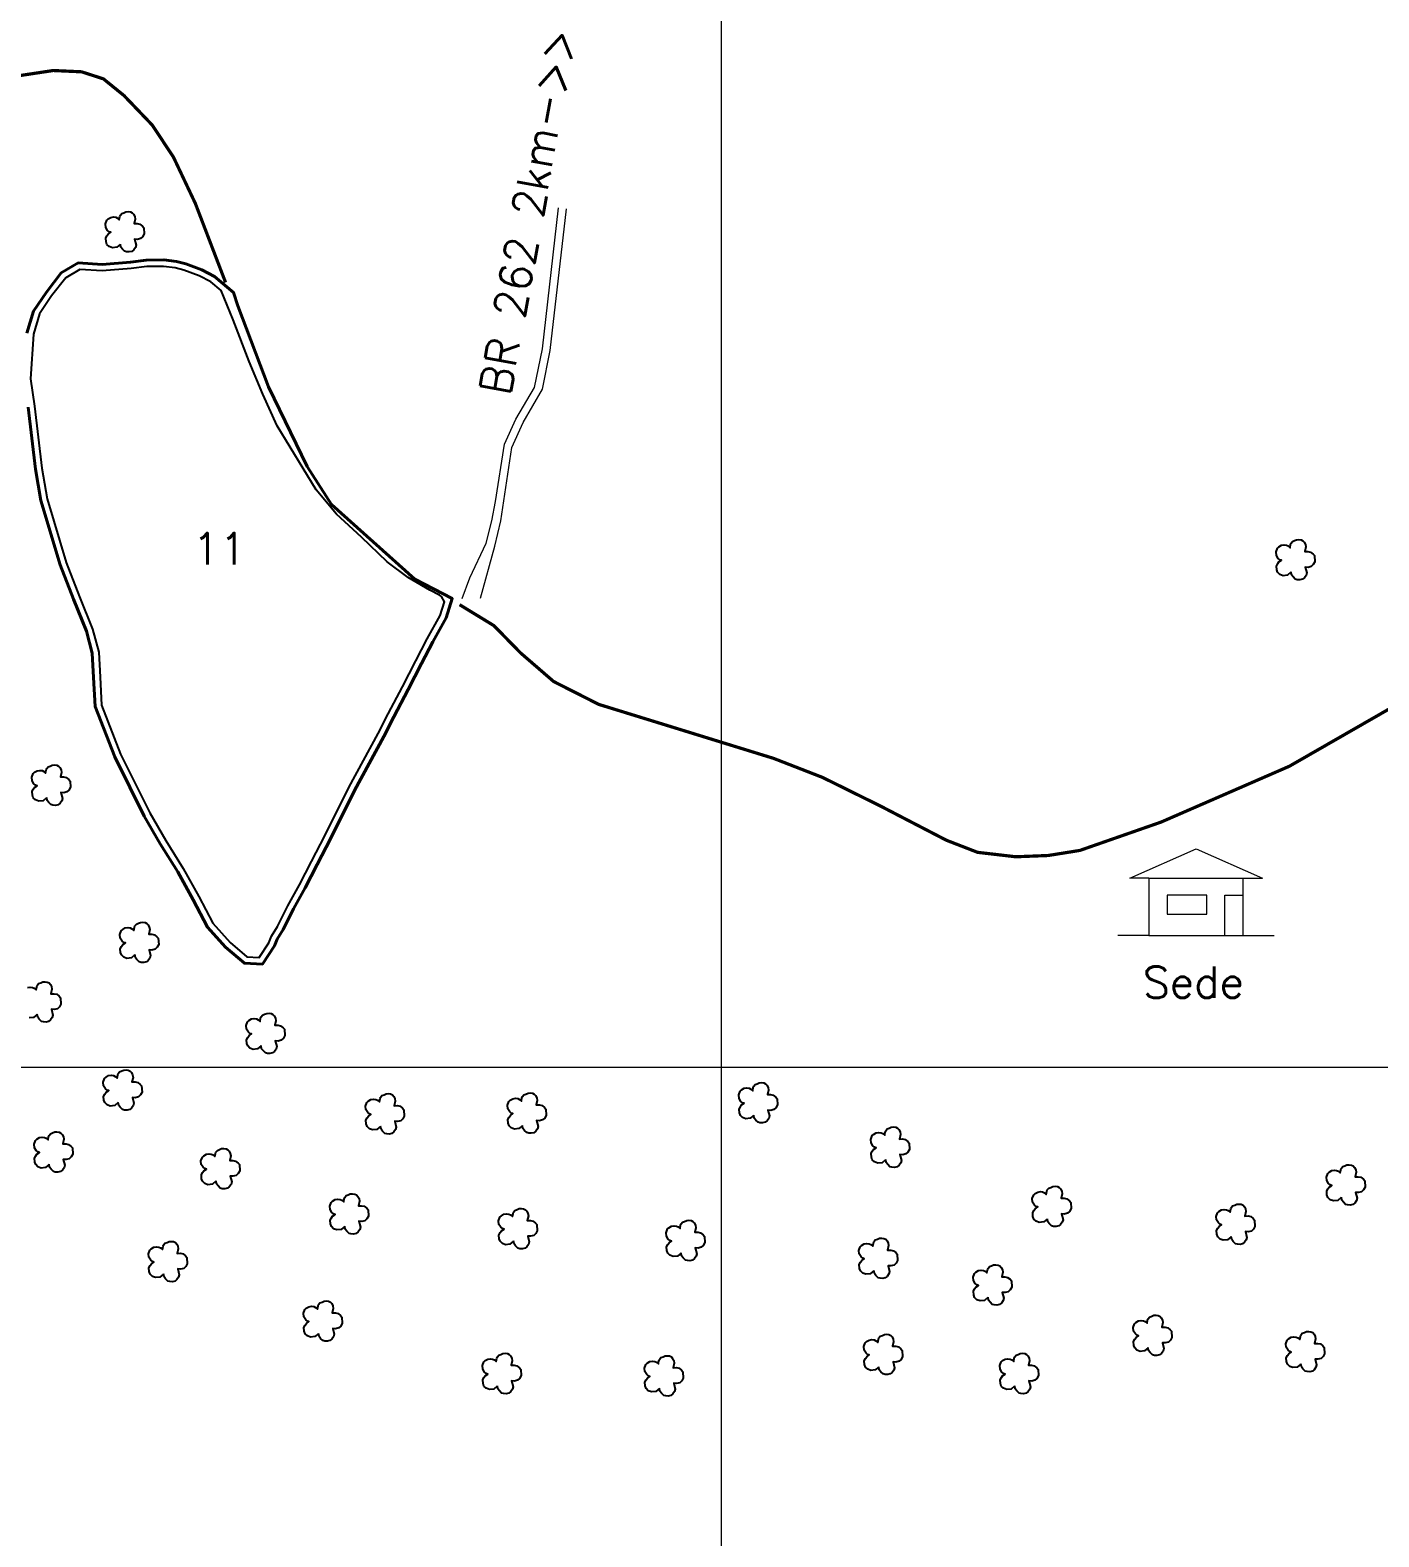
# Model space of a CAD drawing. Extents: x 728964 to 733419, y 7820946 to 7824096.
# Drawn here: x 730771 to 731608, y 7822109 to 7823043 of the extents above; entities that cross this region are included whole.
import ezdxf
from ezdxf.enums import TextEntityAlignment as Align

# ---------------------------------------------------------------- set-up
doc = ezdxf.new("R2010")
doc.units = 0
doc.header["$MEASUREMENT"] = 0
doc.linetypes.add('CONTINUO', pattern=[0])
for name, color, linetype, lineweight in [('0114000294', 1, 'Continuous', 40), ('0114000294011', 5, 'Continuous', 25), ('MALHA', 8, 'Continuous', 9), ('TEXTO_DIVERSOS', 7, 'Continuous', 5)]:
    doc.layers.add(name, color=color, linetype=linetype, lineweight=lineweight)
for name, color, linetype in [('ESTRADA', 1, 'Continuous'), ('SIMBOLO ARVORE', 118, 'Continuous'), ('TEXTO_NUN_TAL', 7, 'Continuous')]:
    doc.layers.add(name, color=color, linetype=linetype)
doc.styles.add('SIMPLEX', font='simplex', dxfattribs={"height": 0.2})

# ---------------------------------------------------------------- blocks, each defined once
blk = doc.blocks.new('hgty')
at = {"color": 7, "linetype": 'Continuous'}
for p, q in [((730210.3029, 7819691.0891), (730210.4666, 7819691.162)), ((730210.4666, 7819691.162), (730210.6302, 7819691.0891)), ((730210.3504, 7819691.0891), (730210.3029, 7819691.0891)), ((730210.3504, 7819691.0891), (730210.3504, 7819690.9481)), ((730210.3504, 7819691.0891), (730210.5827, 7819691.0891)), ((730210.5827, 7819690.9481), (730210.5827, 7819691.0891)), ((730210.5827, 7819691.0891), (730210.6302, 7819691.0891)), ((730210.5378, 7819690.9481), (730210.5378, 7819691.0472)), ((730210.5378, 7819691.0472), (730210.5827, 7819691.0472)), ((730210.3504, 7819690.9481), (730210.2739, 7819690.9481)), ((730210.3504, 7819690.9481), (730210.5827, 7819690.9481)), ((730210.5827, 7819690.9481), (730210.6593, 7819690.9481))]:
    blk.add_line(p, q, dxfattribs=at)
blk.add_lwpolyline([(730210.4929, 7819691.0472), (730210.3954, 7819691.0472), (730210.3954, 7819691.0007), (730210.4929, 7819691.0007)], close=True, dxfattribs=at)

msp = doc.modelspace()

# ---------------------------------------------------------------- linework, layer by layer
at = {"layer": '0114000294', "linetype": 'Continuous'}
msp.add_lwpolyline([(730769.26, 7822855.39), (730773.37, 7822869.06), (730781.31, 7822880.81), (730790.56, 7822892.76), (730801.07, 7822898.94), (730815.88, 7822897.95), (730833.36, 7822899.47), (730843.26, 7822900.65), (730854.13, 7822900.81), (730862, 7822899.86), (730867.82, 7822898.34), (730877.74, 7822894.6), (730885.47, 7822890.61), (730897.28, 7822880.64), (730900.02, 7822872.4), (730919.13, 7822822.02), (730942.98, 7822772.54), (730958.08, 7822748.96), (731009.75, 7822702.83), (731032.96, 7822690.72), (731029.14, 7822678.7), (731021.01, 7822663.9), (731013.88, 7822650.32), (731005.64, 7822634.19), (730996.77, 7822617.25), (730990.59, 7822605.13), (730972.38, 7822571.6), (730957.67, 7822542.01), (730949.32, 7822525.64), (730941.84, 7822511.18), (730934.57, 7822498.11), (730928.18, 7822485.29), (730924.5, 7822479.34), (730922.8, 7822475.28), (730915.23, 7822463.92), (730904.13, 7822464.43), (730892.39, 7822474.42), (730881.21, 7822486.91), (730872.24, 7822503.86), (730862.74, 7822521.14), (730851.84, 7822538.62), (730841.87, 7822555.79), (730833.02, 7822573.69), (730823.69, 7822592.45), (730811.53, 7822623.78), (730810.6, 7822641.67), (730809.75, 7822656.85), (730806.09, 7822670.38), (730798.05, 7822690.26), (730789.83, 7822711.68), (730777.86, 7822751.55), (730774.45, 7822771.08), (730770.01, 7822809.47)], dxfattribs=at)
at = {"layer": '0114000294011', "linetype": 'CONTINUO', "flags": 128}
msp.add_lwpolyline([(730853.92, 7822896.8), (730843.52, 7822896.65), (730833.77, 7822895.49), (730815.92, 7822893.94), (730802.03, 7822894.87), (730793.25, 7822889.7), (730784.55, 7822878.46), (730777.03, 7822867.32), (730773.23, 7822854.68), (730771.52, 7822827.1), (730773.98, 7822809.98), (730778.41, 7822771.66), (730781.76, 7822752.47), (730793.62, 7822712.97), (730801.77, 7822691.73), (730809.89, 7822671.65), (730813.72, 7822657.49), (730814.59, 7822641.89), (730815.49, 7822624.63), (730827.35, 7822594.07), (730836.6, 7822575.47), (730845.39, 7822557.68), (730855.27, 7822540.68), (730866.19, 7822523.16), (730875.76, 7822505.76), (730884.52, 7822489.22), (730895.19, 7822477.29), (730905.68, 7822468.36), (730913.15, 7822468.02), (730919.26, 7822477.18), (730920.93, 7822481.18), (730924.69, 7822487.24), (730931.03, 7822499.97), (730938.32, 7822513.07), (730945.77, 7822527.47), (730954.09, 7822543.81), (730968.83, 7822573.45), (730987.05, 7822606.99), (730993.22, 7822619.09), (731002.09, 7822636.03), (731010.33, 7822652.16), (731017.49, 7822665.79), (731025.45, 7822680.29), (731028.12, 7822688.68), (731026.4, 7822691.98), (731025.05, 7822692.75), (731019.12, 7822695.89), (731005.68, 7822703.7), (730992.64, 7822713.46), (730976.68, 7822728.84), (730961.31, 7822743.05), (730948.51, 7822758.21), (730924.51, 7822797.88), (730915.51, 7822817.51), (730907.12, 7822837.86), (730897.21, 7822863.63), (730889.61, 7822881.88), (730883.23, 7822887.26), (730876.11, 7822890.94), (730866.61, 7822894.52), (730861.25, 7822895.93)], close=True, dxfattribs=at)
at = {"layer": 'ESTRADA', "const_width": 2}
for points in [[(730612.93, 7822970.09), (730645.62, 7822968.09), (730673.93, 7822973.27), (730696.66, 7822983.63), (730734.53, 7823003.16), (730764.43, 7823015.11), (730785.57, 7823018.3), (730803.11, 7823017.5), (730816.66, 7823013.12), (730829.42, 7823002.76), (730846.97, 7822984.43), (730860.12, 7822964.51), (730873.68, 7822935.82), (730892.42, 7822886.81)], [(731037.54, 7822686.9), (731058.83, 7822673.9), (731075.38, 7822656.96), (731095.88, 7822639.23), (731123.86, 7822625.05), (731177.47, 7822608.5), (731232.26, 7822591.56), (731262.61, 7822579.75), (731298.48, 7822562.02), (731339.47, 7822540.75), (731358.79, 7822533.26), (731382.44, 7822530.51), (731402.54, 7822531.29), (731422.25, 7822534.45), (731472.55, 7822552.01), (731552.17, 7822586.68), (731747.68, 7822698.95)]]:
    msp.add_lwpolyline(points, dxfattribs=at)
at = {"layer": 'MALHA', "color": 8}
for p, q in [((731200, 7821401.45), (731200, 7823946.49)), ((730440.61, 7822400), (731733.88, 7822400))]:
    msp.add_line(p, q, dxfattribs=at)
at = {"layer": 'SIMBOLO ARVORE', "linetype": 'CONTINUO'}
for points in [[(730827.12, 7822910.44, 0), (730824.95, 7822908.62, 0), (730822.2, 7822908.3, 0), (730820.24, 7822909.06, 0), (730818.85, 7822910.43, 0), (730818.27, 7822912, 0), (730818.12, 7822914.31, 0), (730818.87, 7822915.77, 0), (730819.66, 7822916.85, 0), (730821.24, 7822917.93, 0), (730820.24, 7822918.25, 0), (730819.24, 7822919.07, 0), (730818.07, 7822920.91, 0), (730817.86, 7822923.11, 0), (730818.71, 7822925.39, 0), (730819.59, 7822926.21, 0), (730821.21, 7822927.2, 0), (730822.91, 7822927.43, 0), (730824.26, 7822927.23, 0), (730825.34, 7822926.74, 0), (730826.51, 7822925.69, 0), (730826.87, 7822927.69, 0), (730827.16, 7822928.49, 0), (730828.04, 7822929.61, 0), (730829.35, 7822930.09, 0), (730830.63, 7822930.65, 0), (730832.06, 7822930.78, 0), (730833.42, 7822930.59, 0), (730834.53, 7822930.01, 0), (730835.34, 7822929.12, 0), (730836.06, 7822927.71, 0), (730836.34, 7822926.13, 0), (730835.69, 7822923.32, 0), (730837.66, 7822923.35, 0), (730839.29, 7822922.96, 0), (730840.82, 7822921.74, 0), (730841.67, 7822920.77, 0), (730841.9, 7822916.91, 0), (730840.95, 7822915.18, 0), (730839.69, 7822914.02, 0), (730837.71, 7822913.49, 0), (730835.97, 7822913.65, 0), (730836.9, 7822910.03, 0), (730836.48, 7822908.5, 0), (730835.43, 7822907.03, 0), (730834.28, 7822906.11, 0), (730832.65, 7822905.71, 0), (730831.03, 7822905.81, 0), (730829.82, 7822906.15, 0), (730828.42, 7822907.52, 0), (730827.48, 7822908.75, 0), (730827.19, 7822910.62, 0)], [(731553.15, 7822707.01, 0), (731550.99, 7822705.19, 0), (731548.23, 7822704.88, 0), (731546.27, 7822705.64, 0), (731544.88, 7822707.01, 0), (731544.31, 7822708.57, 0), (731544.15, 7822710.89, 0), (731544.9, 7822712.35, 0), (731545.69, 7822713.43, 0), (731547.28, 7822714.5, 0), (731546.27, 7822714.82, 0), (731545.28, 7822715.65, 0), (731544.1, 7822717.49, 0), (731543.89, 7822719.68, 0), (731544.74, 7822721.97, 0), (731545.62, 7822722.79, 0), (731547.24, 7822723.77, 0), (731548.94, 7822724, 0), (731550.3, 7822723.81, 0), (731551.37, 7822723.31, 0), (731552.55, 7822722.26, 0), (731552.9, 7822724.27, 0), (731553.2, 7822725.07, 0), (731554.08, 7822726.18, 0), (731555.38, 7822726.66, 0), (731556.66, 7822727.23, 0), (731558.1, 7822727.36, 0), (731559.45, 7822727.17, 0), (731560.56, 7822726.58, 0), (731561.38, 7822725.7, 0), (731562.09, 7822724.28, 0), (731562.38, 7822722.71, 0), (731561.72, 7822719.9, 0), (731563.69, 7822719.93, 0), (731565.32, 7822719.54, 0), (731566.85, 7822718.32, 0), (731567.7, 7822717.35, 0), (731567.93, 7822713.48, 0), (731566.99, 7822711.75, 0), (731565.73, 7822710.6, 0), (731563.74, 7822710.07, 0), (731562.01, 7822710.22, 0), (731562.93, 7822706.61, 0), (731562.51, 7822705.07, 0), (731561.46, 7822703.6, 0), (731560.32, 7822702.69, 0), (731558.68, 7822702.29, 0), (731557.06, 7822702.38, 0), (731555.85, 7822702.73, 0), (731554.46, 7822704.1, 0), (731553.51, 7822705.33, 0), (731553.22, 7822707.2, 0)], [(730781.44, 7822567.13, 0), (730779.28, 7822565.31, 0), (730776.53, 7822565, 0), (730774.56, 7822565.76, 0), (730773.17, 7822567.13, 0), (730772.6, 7822568.69, 0), (730772.44, 7822571.01, 0), (730773.19, 7822572.47, 0), (730773.98, 7822573.55, 0), (730775.57, 7822574.62, 0), (730774.56, 7822574.94, 0), (730773.57, 7822575.76, 0), (730772.4, 7822577.61, 0), (730772.19, 7822579.8, 0), (730773.03, 7822582.09, 0), (730773.92, 7822582.91, 0), (730775.53, 7822583.89, 0), (730777.23, 7822584.12, 0), (730778.59, 7822583.93, 0), (730779.66, 7822583.43, 0), (730780.84, 7822582.38, 0), (730781.19, 7822584.39, 0), (730781.49, 7822585.19, 0), (730782.37, 7822586.3, 0), (730783.68, 7822586.78, 0), (730784.95, 7822587.35, 0), (730786.39, 7822587.48, 0), (730787.75, 7822587.29, 0), (730788.85, 7822586.7, 0), (730789.67, 7822585.82, 0), (730790.39, 7822584.4, 0), (730790.67, 7822582.82, 0), (730790.01, 7822580.02, 0), (730791.98, 7822580.05, 0), (730793.61, 7822579.66, 0), (730795.14, 7822578.44, 0), (730795.99, 7822577.47, 0), (730796.23, 7822573.6, 0), (730795.28, 7822571.87, 0), (730794.02, 7822570.72, 0), (730792.04, 7822570.19, 0), (730790.3, 7822570.34, 0), (730791.23, 7822566.73, 0), (730790.8, 7822565.19, 0), (730789.76, 7822563.72, 0), (730788.61, 7822562.81, 0), (730786.97, 7822562.41, 0), (730785.36, 7822562.5, 0), (730784.14, 7822562.85, 0), (730782.75, 7822564.22, 0), (730781.8, 7822565.45, 0), (730781.51, 7822567.32, 0)], [(730836.16, 7822469.6, 0), (730833.99, 7822467.78, 0), (730831.24, 7822467.46, 0), (730829.28, 7822468.22, 0), (730827.88, 7822469.59, 0), (730827.31, 7822471.16, 0), (730827.15, 7822473.47, 0), (730827.9, 7822474.93, 0), (730828.7, 7822476.01, 0), (730830.28, 7822477.09, 0), (730829.27, 7822477.41, 0), (730828.28, 7822478.23, 0), (730827.11, 7822480.07, 0), (730826.9, 7822482.27, 0), (730827.74, 7822484.55, 0), (730828.63, 7822485.37, 0), (730830.24, 7822486.36, 0), (730831.94, 7822486.59, 0), (730833.3, 7822486.39, 0), (730834.37, 7822485.9, 0), (730835.55, 7822484.85, 0), (730835.9, 7822486.85, 0), (730836.2, 7822487.65, 0), (730837.08, 7822488.77, 0), (730838.39, 7822489.25, 0), (730839.66, 7822489.81, 0), (730841.1, 7822489.95, 0), (730842.46, 7822489.75, 0), (730843.56, 7822489.17, 0), (730844.38, 7822488.28, 0), (730845.1, 7822486.87, 0), (730845.38, 7822485.29, 0), (730844.73, 7822482.48, 0), (730846.69, 7822482.51, 0), (730848.32, 7822482.12, 0), (730849.86, 7822480.91, 0), (730850.71, 7822479.93, 0), (730850.94, 7822476.07, 0), (730849.99, 7822474.34, 0), (730848.73, 7822473.18, 0), (730846.75, 7822472.65, 0), (730845.01, 7822472.81, 0), (730845.94, 7822469.2, 0), (730845.51, 7822467.66, 0), (730844.47, 7822466.19, 0), (730843.32, 7822465.27, 0), (730841.69, 7822464.87, 0), (730840.07, 7822464.97, 0), (730838.85, 7822465.31, 0), (730837.46, 7822466.68, 0), (730836.51, 7822467.91, 0), (730836.22, 7822469.78, 0)], [(730769.62, 7822449.42, 0), (730771.32, 7822449.64, 0), (730772.67, 7822449.45, 0), (730773.75, 7822448.95, 0), (730774.92, 7822447.9, 0), (730775.27, 7822449.91, 0), (730775.57, 7822450.71, 0), (730776.45, 7822451.82, 0), (730777.76, 7822452.3, 0), (730779.04, 7822452.87, 0), (730780.47, 7822453, 0), (730781.83, 7822452.81, 0), (730782.93, 7822452.22, 0), (730783.75, 7822451.34, 0), (730784.47, 7822449.92, 0), (730784.75, 7822448.35, 0), (730784.1, 7822445.54, 0), (730786.07, 7822445.57, 0), (730787.7, 7822445.18, 0), (730789.23, 7822443.96, 0), (730790.08, 7822442.99, 0), (730790.31, 7822439.12, 0), (730789.36, 7822437.39, 0), (730788.1, 7822436.24, 0), (730786.12, 7822435.71, 0), (730784.38, 7822435.86, 0), (730785.31, 7822432.25, 0), (730784.89, 7822430.71, 0), (730783.84, 7822429.24, 0), (730782.69, 7822428.33, 0), (730781.06, 7822427.93, 0), (730779.44, 7822428.02, 0), (730778.23, 7822428.37, 0), (730776.83, 7822429.74, 0), (730775.89, 7822430.97, 0), (730775.6, 7822432.84, 0)], [(730914.42, 7822413.13, 0), (730912.25, 7822411.31, 0), (730909.5, 7822411, 0), (730907.54, 7822411.76, 0), (730906.14, 7822413.13, 0), (730905.57, 7822414.69, 0), (730905.41, 7822417.01, 0), (730906.16, 7822418.47, 0), (730906.96, 7822419.55, 0), (730908.54, 7822420.62, 0), (730907.53, 7822420.94, 0), (730906.54, 7822421.76, 0), (730905.37, 7822423.61, 0), (730905.16, 7822425.8, 0), (730906, 7822428.09, 0), (730906.89, 7822428.91, 0), (730908.5, 7822429.89, 0), (730910.2, 7822430.12, 0), (730911.56, 7822429.93, 0), (730912.63, 7822429.43, 0), (730913.81, 7822428.38, 0), (730914.16, 7822430.39, 0), (730914.46, 7822431.19, 0), (730915.34, 7822432.3, 0), (730916.65, 7822432.78, 0), (730917.92, 7822433.35, 0), (730919.36, 7822433.48, 0), (730920.72, 7822433.29, 0), (730921.82, 7822432.7, 0), (730922.64, 7822431.82, 0), (730923.36, 7822430.4, 0), (730923.64, 7822428.82, 0), (730922.99, 7822426.02, 0), (730924.95, 7822426.05, 0), (730926.58, 7822425.66, 0), (730928.11, 7822424.44, 0), (730928.97, 7822423.47, 0), (730929.2, 7822419.6, 0), (730928.25, 7822417.87, 0), (730926.99, 7822416.72, 0), (730925.01, 7822416.19, 0), (730923.27, 7822416.34, 0), (730924.2, 7822412.73, 0), (730923.77, 7822411.19, 0), (730922.73, 7822409.72, 0), (730921.58, 7822408.81, 0), (730919.94, 7822408.41, 0), (730918.33, 7822408.5, 0), (730917.11, 7822408.85, 0), (730915.72, 7822410.22, 0), (730914.77, 7822411.45, 0), (730914.48, 7822413.32, 0)], [(730775.53, 7822432.65, 0), (730773.36, 7822430.83, 0), (730770.61, 7822430.52, 0)], [(730825.81, 7822377.97, 0), (730823.64, 7822376.16, 0), (730820.89, 7822375.84, 0), (730818.93, 7822376.6, 0), (730817.53, 7822377.97, 0), (730816.96, 7822379.54, 0), (730816.8, 7822381.85, 0), (730817.55, 7822383.31, 0), (730818.35, 7822384.39, 0), (730819.93, 7822385.46, 0), (730818.92, 7822385.79, 0), (730817.93, 7822386.61, 0), (730816.76, 7822388.45, 0), (730816.55, 7822390.65, 0), (730817.39, 7822392.93, 0), (730818.28, 7822393.75, 0), (730819.89, 7822394.74, 0), (730821.59, 7822394.96, 0), (730822.95, 7822394.77, 0), (730824.02, 7822394.27, 0), (730825.2, 7822393.22, 0), (730825.55, 7822395.23, 0), (730825.85, 7822396.03, 0), (730826.73, 7822397.14, 0), (730828.04, 7822397.62, 0), (730829.31, 7822398.19, 0), (730830.75, 7822398.32, 0), (730832.11, 7822398.13, 0), (730833.21, 7822397.55, 0), (730834.03, 7822396.66, 0), (730834.75, 7822395.24, 0), (730835.03, 7822393.67, 0), (730834.38, 7822390.86, 0), (730836.34, 7822390.89, 0), (730837.97, 7822390.5, 0), (730839.5, 7822389.28, 0), (730840.36, 7822388.31, 0), (730840.59, 7822384.44, 0), (730839.64, 7822382.71, 0), (730838.38, 7822381.56, 0), (730836.4, 7822381.03, 0), (730834.66, 7822381.18, 0), (730835.59, 7822377.57, 0), (730835.16, 7822376.03, 0), (730834.12, 7822374.57, 0), (730832.97, 7822373.65, 0), (730831.33, 7822373.25, 0), (730829.72, 7822373.35, 0), (730828.5, 7822373.69, 0), (730827.11, 7822375.06, 0), (730826.16, 7822376.29, 0), (730825.87, 7822378.16, 0)], [(731219.94, 7822370.09, 0), (731217.77, 7822368.27, 0), (731215.02, 7822367.95, 0), (731213.06, 7822368.72, 0), (731211.67, 7822370.08, 0), (731211.09, 7822371.65, 0), (731210.93, 7822373.96, 0), (731211.69, 7822375.42, 0), (731212.48, 7822376.51, 0), (731214.06, 7822377.58, 0), (731213.05, 7822377.9, 0), (731212.06, 7822378.72, 0), (731210.89, 7822380.57, 0), (731210.68, 7822382.76, 0), (731211.52, 7822385.05, 0), (731212.41, 7822385.86, 0), (731214.03, 7822386.85, 0), (731215.72, 7822387.08, 0), (731217.08, 7822386.89, 0), (731218.15, 7822386.39, 0), (731219.33, 7822385.34, 0), (731219.68, 7822387.35, 0), (731219.98, 7822388.15, 0), (731220.86, 7822389.26, 0), (731222.17, 7822389.74, 0), (731223.44, 7822390.31, 0), (731224.88, 7822390.44, 0), (731226.24, 7822390.24, 0), (731227.34, 7822389.66, 0), (731228.16, 7822388.78, 0), (731228.88, 7822387.36, 0), (731229.16, 7822385.78, 0), (731228.51, 7822382.98, 0), (731230.47, 7822383.01, 0), (731232.1, 7822382.61, 0), (731233.64, 7822381.4, 0), (731234.49, 7822380.43, 0), (731234.72, 7822376.56, 0), (731233.77, 7822374.83, 0), (731232.51, 7822373.68, 0), (731230.53, 7822373.15, 0), (731228.79, 7822373.3, 0), (731229.72, 7822369.69, 0), (731229.29, 7822368.15, 0), (731228.25, 7822366.68, 0), (731227.1, 7822365.77, 0), (731225.47, 7822365.36, 0), (731223.85, 7822365.46, 0), (731222.63, 7822365.81, 0), (731221.24, 7822367.17, 0), (731220.29, 7822368.41, 0), (731220, 7822370.28, 0)], [(730988.46, 7822363.2, 0), (730986.29, 7822361.38, 0), (730983.54, 7822361.06, 0), (730981.58, 7822361.82, 0), (730980.19, 7822363.19, 0), (730979.61, 7822364.76, 0), (730979.46, 7822367.07, 0), (730980.21, 7822368.53, 0), (730981, 7822369.61, 0), (730982.59, 7822370.69, 0), (730981.58, 7822371.01, 0), (730980.58, 7822371.83, 0), (730979.41, 7822373.67, 0), (730979.2, 7822375.87, 0), (730980.05, 7822378.15, 0), (730980.93, 7822378.97, 0), (730982.55, 7822379.96, 0), (730984.25, 7822380.19, 0), (730985.6, 7822379.99, 0), (730986.68, 7822379.5, 0), (730987.85, 7822378.45, 0), (730988.21, 7822380.45, 0), (730988.51, 7822381.25, 0), (730989.38, 7822382.37, 0), (730990.69, 7822382.85, 0), (730991.97, 7822383.41, 0), (730993.4, 7822383.54, 0), (730994.76, 7822383.35, 0), (730995.87, 7822382.77, 0), (730996.68, 7822381.88, 0), (730997.4, 7822380.47, 0), (730997.68, 7822378.89, 0), (730997.03, 7822376.08, 0), (730999, 7822376.11, 0), (731000.63, 7822375.72, 0), (731002.16, 7822374.51, 0), (731003.01, 7822373.53, 0), (731003.24, 7822369.67, 0), (731002.29, 7822367.94, 0), (731001.03, 7822366.78, 0), (730999.05, 7822366.25, 0), (730997.31, 7822366.41, 0), (730998.24, 7822362.8, 0), (730997.82, 7822361.26, 0), (730996.77, 7822359.79, 0), (730995.62, 7822358.87, 0), (730993.99, 7822358.47, 0), (730992.37, 7822358.57, 0), (730991.16, 7822358.91, 0), (730989.76, 7822360.28, 0), (730988.82, 7822361.51, 0), (730988.53, 7822363.38, 0)], [(731076.49, 7822363.66, 0), (731074.33, 7822361.84, 0), (731071.58, 7822361.52, 0), (731069.61, 7822362.28, 0), (731068.22, 7822363.65, 0), (731067.65, 7822365.22, 0), (731067.49, 7822367.53, 0), (731068.24, 7822368.99, 0), (731069.03, 7822370.07, 0), (731070.62, 7822371.15, 0), (731069.61, 7822371.47, 0), (731068.62, 7822372.29, 0), (731067.45, 7822374.13, 0), (731067.23, 7822376.33, 0), (731068.08, 7822378.61, 0), (731068.97, 7822379.43, 0), (731070.58, 7822380.42, 0), (731072.28, 7822380.65, 0), (731073.64, 7822380.45, 0), (731074.71, 7822379.96, 0), (731075.89, 7822378.91, 0), (731076.24, 7822380.91, 0), (731076.54, 7822381.71, 0), (731077.42, 7822382.83, 0), (731078.73, 7822383.31, 0), (731080, 7822383.87, 0), (731081.44, 7822384, 0), (731082.79, 7822383.81, 0), (731083.9, 7822383.23, 0), (731084.72, 7822382.34, 0), (731085.43, 7822380.93, 0), (731085.72, 7822379.35, 0), (731085.06, 7822376.54, 0), (731087.03, 7822376.57, 0), (731088.66, 7822376.18, 0), (731090.19, 7822374.97, 0), (731091.04, 7822373.99, 0), (731091.27, 7822370.13, 0), (731090.33, 7822368.4, 0), (731089.07, 7822367.24, 0), (731087.08, 7822366.71, 0), (731085.35, 7822366.87, 0), (731086.27, 7822363.26, 0), (731085.85, 7822361.72, 0), (731084.81, 7822360.25, 0), (731083.66, 7822359.33, 0), (731082.02, 7822358.93, 0), (731080.4, 7822359.03, 0), (731079.19, 7822359.37, 0), (731077.8, 7822360.74, 0), (731076.85, 7822361.97, 0), (731076.56, 7822363.84, 0)], [(730782.92, 7822339.55, 0), (730780.76, 7822337.73, 0), (730778.01, 7822337.42, 0), (730776.04, 7822338.18, 0), (730774.65, 7822339.55, 0), (730774.08, 7822341.11, 0), (730773.92, 7822343.43, 0), (730774.67, 7822344.89, 0), (730775.46, 7822345.97, 0), (730777.05, 7822347.04, 0), (730776.04, 7822347.36, 0), (730775.05, 7822348.18, 0), (730773.88, 7822350.03, 0), (730773.66, 7822352.22, 0), (730774.51, 7822354.51, 0), (730775.4, 7822355.33, 0), (730777.01, 7822356.31, 0), (730778.71, 7822356.54, 0), (730780.07, 7822356.35, 0), (730781.14, 7822355.85, 0), (730782.32, 7822354.8, 0), (730782.67, 7822356.81, 0), (730782.97, 7822357.61, 0), (730783.85, 7822358.72, 0), (730785.15, 7822359.2, 0), (730786.43, 7822359.77, 0), (730787.87, 7822359.9, 0), (730789.22, 7822359.71, 0), (730790.33, 7822359.12, 0), (730791.15, 7822358.24, 0), (730791.86, 7822356.82, 0), (730792.15, 7822355.25, 0), (730791.49, 7822352.44, 0), (730793.46, 7822352.47, 0), (730795.09, 7822352.08, 0), (730796.62, 7822350.86, 0), (730797.47, 7822349.89, 0), (730797.7, 7822346.02, 0), (730796.76, 7822344.29, 0), (730795.5, 7822343.14, 0), (730793.51, 7822342.61, 0), (730791.78, 7822342.76, 0), (730792.7, 7822339.15, 0), (730792.28, 7822337.61, 0), (730791.23, 7822336.14, 0), (730790.09, 7822335.23, 0), (730788.45, 7822334.83, 0), (730786.83, 7822334.92, 0), (730785.62, 7822335.27, 0), (730784.23, 7822336.64, 0), (730783.28, 7822337.87, 0), (730782.99, 7822339.74, 0)], [(731301.77, 7822342.52, 0), (731299.61, 7822340.7, 0), (731296.85, 7822340.39, 0), (731294.89, 7822341.15, 0), (731293.5, 7822342.51, 0), (731292.93, 7822344.08, 0), (731292.77, 7822346.4, 0), (731293.52, 7822347.86, 0), (731294.31, 7822348.94, 0), (731295.9, 7822350.01, 0), (731294.89, 7822350.33, 0), (731293.9, 7822351.15, 0), (731292.72, 7822353, 0), (731292.51, 7822355.19, 0), (731293.36, 7822357.48, 0), (731294.24, 7822358.3, 0), (731295.86, 7822359.28, 0), (731297.56, 7822359.51, 0), (731298.92, 7822359.32, 0), (731299.99, 7822358.82, 0), (731301.17, 7822357.77, 0), (731301.52, 7822359.78, 0), (731301.82, 7822360.58, 0), (731302.7, 7822361.69, 0), (731304, 7822362.17, 0), (731305.28, 7822362.74, 0), (731306.72, 7822362.87, 0), (731308.07, 7822362.68, 0), (731309.18, 7822362.09, 0), (731310, 7822361.21, 0), (731310.71, 7822359.79, 0), (731311, 7822358.21, 0), (731310.34, 7822355.41, 0), (731312.31, 7822355.44, 0), (731313.94, 7822355.05, 0), (731315.47, 7822353.83, 0), (731316.32, 7822352.86, 0), (731316.55, 7822348.99, 0), (731315.61, 7822347.26, 0), (731314.35, 7822346.11, 0), (731312.36, 7822345.58, 0), (731310.63, 7822345.73, 0), (731311.55, 7822342.12, 0), (731311.13, 7822340.58, 0), (731310.08, 7822339.11, 0), (731308.94, 7822338.2, 0), (731307.3, 7822337.8, 0), (731305.68, 7822337.89, 0), (731304.47, 7822338.24, 0), (731303.08, 7822339.6, 0), (731302.13, 7822340.84, 0), (731301.84, 7822342.71, 0)], [(730886.43, 7822329.21, 0), (730884.27, 7822327.39, 0), (730881.51, 7822327.07, 0), (730879.55, 7822327.83, 0), (730878.16, 7822329.2, 0), (730877.59, 7822330.77, 0), (730877.43, 7822333.08, 0), (730878.18, 7822334.54, 0), (730878.97, 7822335.62, 0), (730880.56, 7822336.7, 0), (730879.55, 7822337.02, 0), (730878.55, 7822337.84, 0), (730877.38, 7822339.68, 0), (730877.17, 7822341.88, 0), (730878.02, 7822344.16, 0), (730878.9, 7822344.98, 0), (730880.52, 7822345.97, 0), (730882.22, 7822346.2, 0), (730883.57, 7822346, 0), (730884.65, 7822345.51, 0), (730885.82, 7822344.46, 0), (730886.18, 7822346.46, 0), (730886.48, 7822347.26, 0), (730887.35, 7822348.38, 0), (730888.66, 7822348.86, 0), (730889.94, 7822349.42, 0), (730891.37, 7822349.55, 0), (730892.73, 7822349.36, 0), (730893.84, 7822348.78, 0), (730894.66, 7822347.89, 0), (730895.37, 7822346.48, 0), (730895.65, 7822344.9, 0), (730895, 7822342.09, 0), (730896.97, 7822342.12, 0), (730898.6, 7822341.73, 0), (730900.13, 7822340.52, 0), (730900.98, 7822339.54, 0), (730901.21, 7822335.68, 0), (730900.26, 7822333.95, 0), (730899, 7822332.79, 0), (730897.02, 7822332.26, 0), (730895.28, 7822332.42, 0), (730896.21, 7822328.81, 0), (730895.79, 7822327.27, 0), (730894.74, 7822325.8, 0), (730893.59, 7822324.88, 0), (730891.96, 7822324.48, 0), (730890.34, 7822324.58, 0), (730889.13, 7822324.92, 0), (730887.74, 7822326.29, 0), (730886.79, 7822327.52, 0), (730886.5, 7822329.39, 0)], [(731584.34, 7822319.11, 0), (731582.17, 7822317.3, 0), (731579.42, 7822316.98, 0), (731577.46, 7822317.74, 0), (731576.07, 7822319.11, 0), (731575.49, 7822320.67, 0), (731575.34, 7822322.99, 0), (731576.09, 7822324.45, 0), (731576.88, 7822325.53, 0), (731578.46, 7822326.6, 0), (731577.46, 7822326.93, 0), (731576.46, 7822327.75, 0), (731575.29, 7822329.59, 0), (731575.08, 7822331.78, 0), (731575.92, 7822334.07, 0), (731576.81, 7822334.89, 0), (731578.43, 7822335.88, 0), (731580.13, 7822336.1, 0), (731581.48, 7822335.91, 0), (731582.56, 7822335.41, 0), (731583.73, 7822334.36, 0), (731584.08, 7822336.37, 0), (731584.38, 7822337.17, 0), (731585.26, 7822338.28, 0), (731586.57, 7822338.76, 0), (731587.85, 7822339.33, 0), (731589.28, 7822339.46, 0), (731590.64, 7822339.27, 0), (731591.74, 7822338.68, 0), (731592.56, 7822337.8, 0), (731593.28, 7822336.38, 0), (731593.56, 7822334.81, 0), (731592.91, 7822332, 0), (731594.88, 7822332.03, 0), (731596.5, 7822331.64, 0), (731598.04, 7822330.42, 0), (731598.89, 7822329.45, 0), (731599.12, 7822325.58, 0), (731598.17, 7822323.85, 0), (731596.91, 7822322.7, 0), (731594.93, 7822322.17, 0), (731593.19, 7822322.32, 0), (731594.12, 7822318.71, 0), (731593.7, 7822317.17, 0), (731592.65, 7822315.7, 0), (731591.5, 7822314.79, 0), (731589.87, 7822314.39, 0), (731588.25, 7822314.49, 0), (731587.04, 7822314.83, 0), (731585.64, 7822316.2, 0), (731584.7, 7822317.43, 0), (731584.41, 7822319.3, 0)], [(730966.28, 7822301.13, 0), (730964.11, 7822299.31, 0), (730961.36, 7822298.99, 0), (730959.4, 7822299.76, 0), (730958.01, 7822301.12, 0), (730957.43, 7822302.69, 0), (730957.28, 7822305, 0), (730958.03, 7822306.46, 0), (730958.82, 7822307.54, 0), (730960.4, 7822308.62, 0), (730959.4, 7822308.94, 0), (730958.4, 7822309.76, 0), (730957.23, 7822311.61, 0), (730957.02, 7822313.8, 0), (730957.87, 7822316.08, 0), (730958.75, 7822316.9, 0), (730960.37, 7822317.89, 0), (730962.07, 7822318.12, 0), (730963.42, 7822317.93, 0), (730964.5, 7822317.43, 0), (730965.67, 7822316.38, 0), (730966.03, 7822318.39, 0), (730966.33, 7822319.19, 0), (730967.2, 7822320.3, 0), (730968.51, 7822320.78, 0), (730969.79, 7822321.35, 0), (730971.22, 7822321.48, 0), (730972.58, 7822321.28, 0), (730973.69, 7822320.7, 0), (730974.5, 7822319.82, 0), (730975.22, 7822318.4, 0), (730975.5, 7822316.82, 0), (730974.85, 7822314.01, 0), (730976.82, 7822314.04, 0), (730978.45, 7822313.65, 0), (730979.98, 7822312.44, 0), (730980.83, 7822311.47, 0), (730981.06, 7822307.6, 0), (730980.11, 7822305.87, 0), (730978.85, 7822304.72, 0), (730976.87, 7822304.19, 0), (730975.13, 7822304.34, 0), (730976.06, 7822300.73, 0), (730975.64, 7822299.19, 0), (730974.59, 7822297.72, 0), (730973.44, 7822296.8, 0), (730971.81, 7822296.4, 0), (730970.19, 7822296.5, 0), (730968.98, 7822296.85, 0), (730967.58, 7822298.21, 0), (730966.64, 7822299.45, 0), (730966.35, 7822301.32, 0)], [(731402, 7822305.76, 0), (731399.83, 7822303.95, 0), (731397.08, 7822303.63, 0), (731395.12, 7822304.39, 0), (731393.73, 7822305.76, 0), (731393.15, 7822307.32, 0), (731393, 7822309.64, 0), (731393.75, 7822311.1, 0), (731394.54, 7822312.18, 0), (731396.12, 7822313.25, 0), (731395.11, 7822313.58, 0), (731394.12, 7822314.4, 0), (731392.95, 7822316.24, 0), (731392.74, 7822318.43, 0), (731393.58, 7822320.72, 0), (731394.47, 7822321.54, 0), (731396.09, 7822322.53, 0), (731397.79, 7822322.75, 0), (731399.14, 7822322.56, 0), (731400.21, 7822322.06, 0), (731401.39, 7822321.01, 0), (731401.74, 7822323.02, 0), (731402.04, 7822323.82, 0), (731402.92, 7822324.93, 0), (731404.23, 7822325.41, 0), (731405.51, 7822325.98, 0), (731406.94, 7822326.11, 0), (731408.3, 7822325.92, 0), (731409.4, 7822325.33, 0), (731410.22, 7822324.45, 0), (731410.94, 7822323.03, 0), (731411.22, 7822321.46, 0), (731410.57, 7822318.65, 0), (731412.54, 7822318.68, 0), (731414.16, 7822318.29, 0), (731415.7, 7822317.07, 0), (731416.55, 7822316.1, 0), (731416.78, 7822312.23, 0), (731415.83, 7822310.5, 0), (731414.57, 7822309.35, 0), (731412.59, 7822308.82, 0), (731410.85, 7822308.97, 0), (731411.78, 7822305.36, 0), (731411.35, 7822303.82, 0), (731410.31, 7822302.35, 0), (731409.16, 7822301.44, 0), (731407.53, 7822301.04, 0), (731405.91, 7822301.14, 0), (731404.69, 7822301.48, 0), (731403.3, 7822302.85, 0), (731402.36, 7822304.08, 0), (731402.07, 7822305.95, 0)], [(731070.98, 7822291.98, 0), (731068.81, 7822290.16, 0), (731066.06, 7822289.84, 0), (731064.1, 7822290.61, 0), (731062.71, 7822291.97, 0), (731062.13, 7822293.54, 0), (731061.97, 7822295.85, 0), (731062.73, 7822297.31, 0), (731063.52, 7822298.39, 0), (731065.1, 7822299.47, 0), (731064.09, 7822299.79, 0), (731063.1, 7822300.61, 0), (731061.93, 7822302.46, 0), (731061.72, 7822304.65, 0), (731062.56, 7822306.93, 0), (731063.45, 7822307.75, 0), (731065.07, 7822308.74, 0), (731066.76, 7822308.97, 0), (731068.12, 7822308.78, 0), (731069.19, 7822308.28, 0), (731070.37, 7822307.23, 0), (731070.72, 7822309.24, 0), (731071.02, 7822310.04, 0), (731071.9, 7822311.15, 0), (731073.21, 7822311.63, 0), (731074.48, 7822312.2, 0), (731075.92, 7822312.33, 0), (731077.28, 7822312.13, 0), (731078.38, 7822311.55, 0), (731079.2, 7822310.66, 0), (731079.92, 7822309.25, 0), (731080.2, 7822307.67, 0), (731079.55, 7822304.86, 0), (731081.51, 7822304.89, 0), (731083.14, 7822304.5, 0), (731084.68, 7822303.29, 0), (731085.53, 7822302.32, 0), (731085.76, 7822298.45, 0), (731084.81, 7822296.72, 0), (731083.55, 7822295.57, 0), (731081.57, 7822295.04, 0), (731079.83, 7822295.19, 0), (731080.76, 7822291.58, 0), (731080.33, 7822290.04, 0), (731079.29, 7822288.57, 0), (731078.14, 7822287.65, 0), (731076.51, 7822287.25, 0), (731074.89, 7822287.35, 0), (731073.67, 7822287.7, 0), (731072.28, 7822289.06, 0), (731071.33, 7822290.3, 0), (731071.04, 7822292.17, 0)], [(731516.02, 7822294.74, 0), (731513.85, 7822292.92, 0), (731511.1, 7822292.6, 0), (731509.14, 7822293.36, 0), (731507.75, 7822294.73, 0), (731507.17, 7822296.3, 0), (731507.02, 7822298.61, 0), (731507.77, 7822300.07, 0), (731508.56, 7822301.15, 0), (731510.14, 7822302.23, 0), (731509.13, 7822302.55, 0), (731508.14, 7822303.37, 0), (731506.97, 7822305.21, 0), (731506.76, 7822307.41, 0), (731507.6, 7822309.69, 0), (731508.49, 7822310.51, 0), (731510.11, 7822311.5, 0), (731511.8, 7822311.73, 0), (731513.16, 7822311.53, 0), (731514.23, 7822311.04, 0), (731515.41, 7822309.99, 0), (731515.76, 7822311.99, 0), (731516.06, 7822312.79, 0), (731516.94, 7822313.91, 0), (731518.25, 7822314.39, 0), (731519.53, 7822314.95, 0), (731520.96, 7822315.08, 0), (731522.32, 7822314.89, 0), (731523.42, 7822314.31, 0), (731524.24, 7822313.42, 0), (731524.96, 7822312.01, 0), (731525.24, 7822310.43, 0), (731524.59, 7822307.62, 0), (731526.56, 7822307.65, 0), (731528.18, 7822307.26, 0), (731529.72, 7822306.04, 0), (731530.57, 7822305.07, 0), (731530.8, 7822301.21, 0), (731529.85, 7822299.48, 0), (731528.59, 7822298.32, 0), (731526.61, 7822297.79, 0), (731524.87, 7822297.95, 0), (731525.8, 7822294.33, 0), (731525.37, 7822292.8, 0), (731524.33, 7822291.33, 0), (731523.18, 7822290.41, 0), (731521.55, 7822290.01, 0), (731519.93, 7822290.11, 0), (731518.71, 7822290.45, 0), (731517.32, 7822291.82, 0), (731516.38, 7822293.05, 0), (731516.09, 7822294.92, 0)], [(731174.88, 7822284.63, 0), (731172.72, 7822282.81, 0), (731169.96, 7822282.49, 0), (731168, 7822283.25, 0), (731166.61, 7822284.62, 0), (731166.03, 7822286.19, 0), (731165.88, 7822288.5, 0), (731166.63, 7822289.96, 0), (731167.42, 7822291.04, 0), (731169.01, 7822292.12, 0), (731168, 7822292.44, 0), (731167, 7822293.26, 0), (731165.83, 7822295.1, 0), (731165.62, 7822297.3, 0), (731166.47, 7822299.58, 0), (731167.35, 7822300.4, 0), (731168.97, 7822301.39, 0), (731170.67, 7822301.62, 0), (731172.02, 7822301.42, 0), (731173.1, 7822300.93, 0), (731174.27, 7822299.88, 0), (731174.63, 7822301.88, 0), (731174.93, 7822302.68, 0), (731175.8, 7822303.8, 0), (731177.11, 7822304.28, 0), (731178.39, 7822304.84, 0), (731179.82, 7822304.98, 0), (731181.18, 7822304.78, 0), (731182.29, 7822304.2, 0), (731183.1, 7822303.31, 0), (731183.82, 7822301.9, 0), (731184.1, 7822300.32, 0), (731183.45, 7822297.51, 0), (731185.42, 7822297.54, 0), (731187.05, 7822297.15, 0), (731188.58, 7822295.94, 0), (731189.43, 7822294.96, 0), (731189.66, 7822291.1, 0), (731188.71, 7822289.37, 0), (731187.45, 7822288.21, 0), (731185.47, 7822287.68, 0), (731183.73, 7822287.84, 0), (731184.66, 7822284.23, 0), (731184.24, 7822282.69, 0), (731183.19, 7822281.22, 0), (731182.04, 7822280.3, 0), (731180.41, 7822279.9, 0), (731178.79, 7822280, 0), (731177.58, 7822280.34, 0), (731176.19, 7822281.71, 0), (731175.24, 7822282.94, 0), (731174.95, 7822284.81, 0)], [(731294.42, 7822273.6, 0), (731292.25, 7822271.78, 0), (731289.5, 7822271.46, 0), (731287.54, 7822272.23, 0), (731286.15, 7822273.59, 0), (731285.57, 7822275.16, 0), (731285.41, 7822277.47, 0), (731286.17, 7822278.94, 0), (731286.96, 7822280.02, 0), (731288.54, 7822281.09, 0), (731287.53, 7822281.41, 0), (731286.54, 7822282.23, 0), (731285.37, 7822284.08, 0), (731285.16, 7822286.27, 0), (731286, 7822288.56, 0), (731286.89, 7822289.37, 0), (731288.51, 7822290.36, 0), (731290.2, 7822290.59, 0), (731291.56, 7822290.4, 0), (731292.63, 7822289.9, 0), (731293.81, 7822288.85, 0), (731294.16, 7822290.86, 0), (731294.46, 7822291.66, 0), (731295.34, 7822292.77, 0), (731296.65, 7822293.25, 0), (731297.92, 7822293.82, 0), (731299.36, 7822293.95, 0), (731300.72, 7822293.75, 0), (731301.82, 7822293.17, 0), (731302.64, 7822292.29, 0), (731303.36, 7822290.87, 0), (731303.64, 7822289.29, 0), (731302.99, 7822286.49, 0), (731304.95, 7822286.52, 0), (731306.58, 7822286.12, 0), (731308.12, 7822284.91, 0), (731308.97, 7822283.94, 0), (731309.2, 7822280.07, 0), (731308.25, 7822278.34, 0), (731306.99, 7822277.19, 0), (731305.01, 7822276.66, 0), (731303.27, 7822276.81, 0), (731304.2, 7822273.2, 0), (731303.77, 7822271.66, 0), (731302.73, 7822270.19, 0), (731301.58, 7822269.28, 0), (731299.95, 7822268.87, 0), (731298.33, 7822268.97, 0), (731297.11, 7822269.32, 0), (731295.72, 7822270.68, 0), (731294.77, 7822271.92, 0), (731294.48, 7822273.79, 0)], [(730853.9, 7822271.57, 0), (730851.73, 7822269.76, 0), (730848.98, 7822269.44, 0), (730847.02, 7822270.2, 0), (730845.63, 7822271.57, 0), (730845.05, 7822273.13, 0), (730844.9, 7822275.45, 0), (730845.65, 7822276.91, 0), (730846.44, 7822277.99, 0), (730848.02, 7822279.06, 0), (730847.02, 7822279.39, 0), (730846.02, 7822280.21, 0), (730844.85, 7822282.05, 0), (730844.64, 7822284.24, 0), (730845.49, 7822286.53, 0), (730846.37, 7822287.35, 0), (730847.99, 7822288.34, 0), (730849.69, 7822288.56, 0), (730851.04, 7822288.37, 0), (730852.12, 7822287.87, 0), (730853.29, 7822286.82, 0), (730853.65, 7822288.83, 0), (730853.94, 7822289.63, 0), (730854.82, 7822290.74, 0), (730856.13, 7822291.22, 0), (730857.41, 7822291.79, 0), (730858.84, 7822291.92, 0), (730860.2, 7822291.73, 0), (730861.31, 7822291.14, 0), (730862.12, 7822290.26, 0), (730862.84, 7822288.84, 0), (730863.12, 7822287.27, 0), (730862.47, 7822284.46, 0), (730864.44, 7822284.49, 0), (730866.07, 7822284.1, 0), (730867.6, 7822282.88, 0), (730868.45, 7822281.91, 0), (730868.68, 7822278.04, 0), (730867.73, 7822276.31, 0), (730866.47, 7822275.16, 0), (730864.49, 7822274.63, 0), (730862.75, 7822274.78, 0), (730863.68, 7822271.17, 0), (730863.26, 7822269.63, 0), (730862.21, 7822268.16, 0), (730861.06, 7822267.25, 0), (730859.43, 7822266.85, 0), (730857.81, 7822266.95, 0), (730856.6, 7822267.29, 0), (730855.2, 7822268.66, 0), (730854.26, 7822269.89, 0), (730853.97, 7822271.76, 0)], [(731365.22, 7822257.06, 0), (731363.05, 7822255.24, 0), (731360.3, 7822254.92, 0), (731358.34, 7822255.69, 0), (731356.95, 7822257.05, 0), (731356.37, 7822258.62, 0), (731356.22, 7822260.93, 0), (731356.97, 7822262.39, 0), (731357.76, 7822263.47, 0), (731359.34, 7822264.55, 0), (731358.33, 7822264.87, 0), (731357.34, 7822265.69, 0), (731356.17, 7822267.53, 0), (731355.96, 7822269.73, 0), (731356.8, 7822272.01, 0), (731357.69, 7822272.83, 0), (731359.31, 7822273.82, 0), (731361, 7822274.05, 0), (731362.36, 7822273.86, 0), (731363.43, 7822273.36, 0), (731364.61, 7822272.31, 0), (731364.96, 7822274.32, 0), (731365.26, 7822275.12, 0), (731366.14, 7822276.23, 0), (731367.45, 7822276.71, 0), (731368.73, 7822277.28, 0), (731370.16, 7822277.41, 0), (731371.52, 7822277.21, 0), (731372.62, 7822276.63, 0), (731373.44, 7822275.74, 0), (731374.16, 7822274.33, 0), (731374.44, 7822272.75, 0), (731373.79, 7822269.94, 0), (731375.76, 7822269.97, 0), (731377.38, 7822269.58, 0), (731378.92, 7822268.37, 0), (731379.77, 7822267.4, 0), (731380, 7822263.53, 0), (731379.05, 7822261.8, 0), (731377.79, 7822260.65, 0), (731375.81, 7822260.12, 0), (731374.07, 7822260.27, 0), (731375, 7822256.66, 0), (731374.57, 7822255.12, 0), (731373.53, 7822253.65, 0), (731372.38, 7822252.73, 0), (731370.75, 7822252.33, 0), (731369.13, 7822252.43, 0), (731367.91, 7822252.78, 0), (731366.52, 7822254.14, 0), (731365.58, 7822255.38, 0), (731365.29, 7822257.25, 0)], [(730950.02, 7822234.63, 0), (730947.85, 7822232.81, 0), (730945.1, 7822232.49, 0), (730943.13, 7822233.26, 0), (730941.74, 7822234.62, 0), (730941.17, 7822236.19, 0), (730941.01, 7822238.5, 0), (730941.76, 7822239.96, 0), (730942.55, 7822241.04, 0), (730944.14, 7822242.12, 0), (730943.13, 7822242.44, 0), (730942.14, 7822243.26, 0), (730940.97, 7822245.1, 0), (730940.76, 7822247.3, 0), (730941.6, 7822249.58, 0), (730942.49, 7822250.4, 0), (730944.1, 7822251.39, 0), (730945.8, 7822251.62, 0), (730947.16, 7822251.42, 0), (730948.23, 7822250.93, 0), (730949.41, 7822249.88, 0), (730949.76, 7822251.88, 0), (730950.06, 7822252.69, 0), (730950.94, 7822253.8, 0), (730952.25, 7822254.28, 0), (730953.52, 7822254.84, 0), (730954.96, 7822254.98, 0), (730956.32, 7822254.78, 0), (730957.42, 7822254.2, 0), (730958.24, 7822253.31, 0), (730958.96, 7822251.9, 0), (730959.24, 7822250.32, 0), (730958.58, 7822247.51, 0), (730960.55, 7822247.54, 0), (730962.18, 7822247.15, 0), (730963.71, 7822245.94, 0), (730964.56, 7822244.97, 0), (730964.8, 7822241.1, 0), (730963.85, 7822239.37, 0), (730962.59, 7822238.21, 0), (730960.61, 7822237.69, 0), (730958.87, 7822237.84, 0), (730959.8, 7822234.23, 0), (730959.37, 7822232.69, 0), (730958.33, 7822231.22, 0), (730957.18, 7822230.3, 0), (730955.54, 7822229.9, 0), (730953.93, 7822230, 0), (730952.71, 7822230.35, 0), (730951.32, 7822231.71, 0), (730950.37, 7822232.95, 0), (730950.08, 7822234.82, 0)], [(731464.53, 7822225.82, 0), (731462.36, 7822224, 0), (731459.61, 7822223.68, 0), (731457.65, 7822224.44, 0), (731456.25, 7822225.81, 0), (731455.68, 7822227.38, 0), (731455.52, 7822229.69, 0), (731456.27, 7822231.15, 0), (731457.07, 7822232.23, 0), (731458.65, 7822233.31, 0), (731457.64, 7822233.63, 0), (731456.65, 7822234.45, 0), (731455.48, 7822236.29, 0), (731455.27, 7822238.49, 0), (731456.11, 7822240.77, 0), (731457, 7822241.59, 0), (731458.61, 7822242.58, 0), (731460.31, 7822242.8, 0), (731461.67, 7822242.61, 0), (731462.74, 7822242.11, 0), (731463.92, 7822241.06, 0), (731464.27, 7822243.07, 0), (731464.57, 7822243.87, 0), (731465.45, 7822244.98, 0), (731466.76, 7822245.46, 0), (731468.03, 7822246.03, 0), (731469.47, 7822246.16, 0), (731470.83, 7822245.97, 0), (731471.93, 7822245.39, 0), (731472.75, 7822244.5, 0), (731473.47, 7822243.08, 0), (731473.75, 7822241.51, 0), (731473.1, 7822238.7, 0), (731475.06, 7822238.73, 0), (731476.69, 7822238.34, 0), (731478.22, 7822237.12, 0), (731479.08, 7822236.15, 0), (731479.31, 7822232.28, 0), (731478.36, 7822230.55, 0), (731477.1, 7822229.4, 0), (731475.12, 7822228.87, 0), (731473.38, 7822229.02, 0), (731474.31, 7822225.41, 0), (731473.88, 7822223.87, 0), (731472.84, 7822222.41, 0), (731471.69, 7822221.49, 0), (731470.05, 7822221.09, 0), (731468.44, 7822221.19, 0), (731467.22, 7822221.53, 0), (731465.83, 7822222.9, 0), (731464.88, 7822224.13, 0), (731464.59, 7822226, 0)], [(731297.51, 7822213.94, 0), (731295.34, 7822212.12, 0), (731292.59, 7822211.8, 0), (731290.63, 7822212.57, 0), (731289.23, 7822213.93, 0), (731288.66, 7822215.5, 0), (731288.5, 7822217.81, 0), (731289.25, 7822219.27, 0), (731290.05, 7822220.35, 0), (731291.63, 7822221.43, 0), (731290.62, 7822221.75, 0), (731289.63, 7822222.57, 0), (731288.46, 7822224.42, 0), (731288.25, 7822226.61, 0), (731289.09, 7822228.9, 0), (731289.98, 7822229.71, 0), (731291.59, 7822230.7, 0), (731293.29, 7822230.93, 0), (731294.65, 7822230.74, 0), (731295.72, 7822230.24, 0), (731296.9, 7822229.19, 0), (731297.25, 7822231.2, 0), (731297.55, 7822232, 0), (731298.43, 7822233.11, 0), (731299.74, 7822233.59, 0), (731301.01, 7822234.16, 0), (731302.45, 7822234.29, 0), (731303.81, 7822234.09, 0), (731304.91, 7822233.51, 0), (731305.73, 7822232.63, 0), (731306.45, 7822231.21, 0), (731306.73, 7822229.63, 0), (731306.08, 7822226.83, 0), (731308.04, 7822226.86, 0), (731309.67, 7822226.46, 0), (731311.2, 7822225.25, 0), (731312.06, 7822224.28, 0), (731312.29, 7822220.41, 0), (731311.34, 7822218.68, 0), (731310.08, 7822217.53, 0), (731308.1, 7822217, 0), (731306.36, 7822217.15, 0), (731307.29, 7822213.54, 0), (731306.86, 7822212, 0), (731305.82, 7822210.53, 0), (731304.67, 7822209.62, 0), (731303.04, 7822209.21, 0), (731301.42, 7822209.31, 0), (731300.2, 7822209.66, 0), (731298.81, 7822211.02, 0), (731297.86, 7822212.26, 0), (731297.57, 7822214.13, 0)], [(731559.23, 7822215.71, 0), (731557.07, 7822213.89, 0), (731554.32, 7822213.57, 0), (731552.35, 7822214.33, 0), (731550.96, 7822215.7, 0), (731550.39, 7822217.27, 0), (731550.23, 7822219.58, 0), (731550.98, 7822221.04, 0), (731551.77, 7822222.12, 0), (731553.36, 7822223.2, 0), (731552.35, 7822223.52, 0), (731551.36, 7822224.34, 0), (731550.19, 7822226.18, 0), (731549.98, 7822228.38, 0), (731550.82, 7822230.66, 0), (731551.71, 7822231.48, 0), (731553.32, 7822232.47, 0), (731555.02, 7822232.7, 0), (731556.38, 7822232.5, 0), (731557.45, 7822232.01, 0), (731558.63, 7822230.96, 0), (731558.98, 7822232.96, 0), (731559.28, 7822233.76, 0), (731560.16, 7822234.88, 0), (731561.47, 7822235.36, 0), (731562.74, 7822235.92, 0), (731564.18, 7822236.05, 0), (731565.54, 7822235.86, 0), (731566.64, 7822235.28, 0), (731567.46, 7822234.39, 0), (731568.18, 7822232.98, 0), (731568.46, 7822231.4, 0), (731567.8, 7822228.59, 0), (731569.77, 7822228.62, 0), (731571.4, 7822228.23, 0), (731572.93, 7822227.02, 0), (731573.78, 7822226.04, 0), (731574.02, 7822222.18, 0), (731573.07, 7822220.45, 0), (731571.81, 7822219.29, 0), (731569.83, 7822218.76, 0), (731568.09, 7822218.92, 0), (731569.02, 7822215.31, 0), (731568.59, 7822213.77, 0), (731567.55, 7822212.3, 0), (731566.4, 7822211.38, 0), (731564.76, 7822210.98, 0), (731563.14, 7822211.08, 0), (731561.93, 7822211.42, 0), (731560.54, 7822212.79, 0), (731559.59, 7822214.02, 0), (731559.3, 7822215.89, 0)], [(731060.92, 7822202.12, 0), (731058.75, 7822200.3, 0), (731056, 7822199.98, 0), (731054.04, 7822200.74, 0), (731052.64, 7822202.11, 0), (731052.07, 7822203.68, 0), (731051.91, 7822205.99, 0), (731052.66, 7822207.45, 0), (731053.46, 7822208.53, 0), (731055.04, 7822209.61, 0), (731054.03, 7822209.93, 0), (731053.04, 7822210.75, 0), (731051.87, 7822212.59, 0), (731051.66, 7822214.79, 0), (731052.5, 7822217.07, 0), (731053.39, 7822217.89, 0), (731055, 7822218.88, 0), (731056.7, 7822219.11, 0), (731058.06, 7822218.91, 0), (731059.13, 7822218.42, 0), (731060.31, 7822217.37, 0), (731060.66, 7822219.37, 0), (731060.96, 7822220.17, 0), (731061.84, 7822221.29, 0), (731063.15, 7822221.77, 0), (731064.42, 7822222.33, 0), (731065.86, 7822222.46, 0), (731067.22, 7822222.27, 0), (731068.32, 7822221.69, 0), (731069.14, 7822220.8, 0), (731069.86, 7822219.39, 0), (731070.14, 7822217.81, 0), (731069.49, 7822215, 0), (731071.45, 7822215.03, 0), (731073.08, 7822214.64, 0), (731074.62, 7822213.43, 0), (731075.47, 7822212.45, 0), (731075.7, 7822208.59, 0), (731074.75, 7822206.86, 0), (731073.49, 7822205.7, 0), (731071.51, 7822205.17, 0), (731069.77, 7822205.33, 0), (731070.7, 7822201.72, 0), (731070.27, 7822200.18, 0), (731069.23, 7822198.71, 0), (731068.08, 7822197.79, 0), (731066.45, 7822197.39, 0), (731064.83, 7822197.49, 0), (731063.61, 7822197.83, 0), (731062.22, 7822199.2, 0), (731061.27, 7822200.43, 0), (731060.98, 7822202.3, 0)], [(731161.47, 7822200.64, 0), (731159.3, 7822198.82, 0), (731156.55, 7822198.5, 0), (731154.59, 7822199.27, 0), (731153.2, 7822200.63, 0), (731152.62, 7822202.2, 0), (731152.46, 7822204.51, 0), (731153.22, 7822205.97, 0), (731154.01, 7822207.05, 0), (731155.59, 7822208.13, 0), (731154.58, 7822208.45, 0), (731153.59, 7822209.27, 0), (731152.42, 7822211.12, 0), (731152.21, 7822213.31, 0), (731153.05, 7822215.6, 0), (731153.94, 7822216.41, 0), (731155.56, 7822217.4, 0), (731157.25, 7822217.63, 0), (731158.61, 7822217.44, 0), (731159.68, 7822216.94, 0), (731160.86, 7822215.89, 0), (731161.21, 7822217.9, 0), (731161.51, 7822218.7, 0), (731162.39, 7822219.81, 0), (731163.7, 7822220.29, 0), (731164.97, 7822220.86, 0), (731166.41, 7822220.99, 0), (731167.77, 7822220.79, 0), (731168.87, 7822220.21, 0), (731169.69, 7822219.33, 0), (731170.41, 7822217.91, 0), (731170.69, 7822216.33, 0), (731170.04, 7822213.53, 0), (731172, 7822213.56, 0), (731173.63, 7822213.16, 0), (731175.17, 7822211.95, 0), (731176.02, 7822210.98, 0), (731176.25, 7822207.11, 0), (731175.3, 7822205.38, 0), (731174.04, 7822204.23, 0), (731172.06, 7822203.7, 0), (731170.32, 7822203.85, 0), (731171.25, 7822200.24, 0), (731170.82, 7822198.7, 0), (731169.78, 7822197.23, 0), (731168.63, 7822196.31, 0), (731167, 7822195.91, 0), (731165.38, 7822196.01, 0), (731164.16, 7822196.36, 0), (731162.77, 7822197.72, 0), (731161.82, 7822198.96, 0), (731161.53, 7822200.83, 0)], [(731381.79, 7822202.12, 0), (731379.63, 7822200.3, 0), (731376.87, 7822199.98, 0), (731374.91, 7822200.74, 0), (731373.52, 7822202.11, 0), (731372.94, 7822203.68, 0), (731372.79, 7822205.99, 0), (731373.54, 7822207.45, 0), (731374.33, 7822208.53, 0), (731375.92, 7822209.61, 0), (731374.91, 7822209.93, 0), (731373.91, 7822210.75, 0), (731372.74, 7822212.59, 0), (731372.53, 7822214.79, 0), (731373.38, 7822217.07, 0), (731374.26, 7822217.89, 0), (731375.88, 7822218.88, 0), (731377.58, 7822219.11, 0), (731378.93, 7822218.91, 0), (731380.01, 7822218.42, 0), (731381.18, 7822217.37, 0), (731381.54, 7822219.37, 0), (731381.84, 7822220.17, 0), (731382.71, 7822221.29, 0), (731384.02, 7822221.77, 0), (731385.3, 7822222.33, 0), (731386.73, 7822222.46, 0), (731388.09, 7822222.27, 0), (731389.2, 7822221.69, 0), (731390.01, 7822220.8, 0), (731390.73, 7822219.39, 0), (731391.01, 7822217.81, 0), (731390.36, 7822215, 0), (731392.33, 7822215.03, 0), (731393.96, 7822214.64, 0), (731395.49, 7822213.43, 0), (731396.34, 7822212.45, 0), (731396.57, 7822208.59, 0), (731395.62, 7822206.86, 0), (731394.36, 7822205.7, 0), (731392.38, 7822205.17, 0), (731390.64, 7822205.33, 0), (731391.57, 7822201.72, 0), (731391.15, 7822200.18, 0), (731390.1, 7822198.71, 0), (731388.95, 7822197.79, 0), (731387.32, 7822197.39, 0), (731385.7, 7822197.49, 0), (731384.49, 7822197.83, 0), (731383.1, 7822199.2, 0), (731382.15, 7822200.43, 0), (731381.86, 7822202.3, 0)]]:
    msp.add_polyline3d(points, dxfattribs=at)
at = {"layer": 'TEXTO_DIVERSOS', "linetype": 'Continuous'}
for points in [[(731039.09, 7822690.72, 659.1), (731043.92, 7822703.64, 659.1), (731053.95, 7822725.04, 659.1), (731057.45, 7822739, 659.1), (731059.9, 7822751, 659.1), (731065.33, 7822786.48, 10.33), (731072.41, 7822801.97, 10.33), (731084.01, 7822821.68, 10.33), (731088.88, 7822845.57, 10.33), (731098.93, 7822933.01, 10.33)], [(731050.55, 7822690.97, 677.13), (731059.44, 7822723.26, 677.13), (731063.11, 7822738.94, 677.13), (731069.87, 7822784.4, 10.33), (731076.96, 7822799.89, 10.33), (731088.91, 7822820.68, 10.33), (731093.78, 7822844.57, 10.33), (731103.9, 7822932.44, 10.33)]]:
    msp.add_polyline3d(points, dxfattribs=at)

# ---------------------------------------------------------------- block references
at = {"layer": 'TEXTO_DIVERSOS', "color": 7, "linetype": 'Continuous', "lineweight": 0, "xscale": 251.3279999999888, "yscale": 251.3279999999888, "zscale": 251.3279999999888}
msp.add_blockref('hgty', (-182790841.87, -1957484804.88), dxfattribs=at)

# ---------------------------------------------------------------- texts
at = {"layer": 'TEXTO_DIVERSOS', "linetype": 'Continuous', "style": 'SIMPLEX'}
msp.add_text('BR 262 2km->>', height=19.5, rotation=79.68906, dxfattribs=at).set_placement((731049.62, 7822819.39), align=Align.TOP_LEFT)
msp.add_text('Sede', height=19.5, dxfattribs=at).set_placement((731461.25, 7822442.92))
at = {"layer": 'TEXTO_NUN_TAL', "linetype": 'Continuous', "insert": (730871.92, 7822731.41), "char_height": 19.5, "attachment_point": 1, "style": 'SIMPLEX'}
msp.add_mtext_dynamic_manual_height_columns('{\\C7;11}', width=44.8625, gutter_width=1, heights=[-19.5], dxfattribs=at)

doc.saveas('drawing.dxf')
